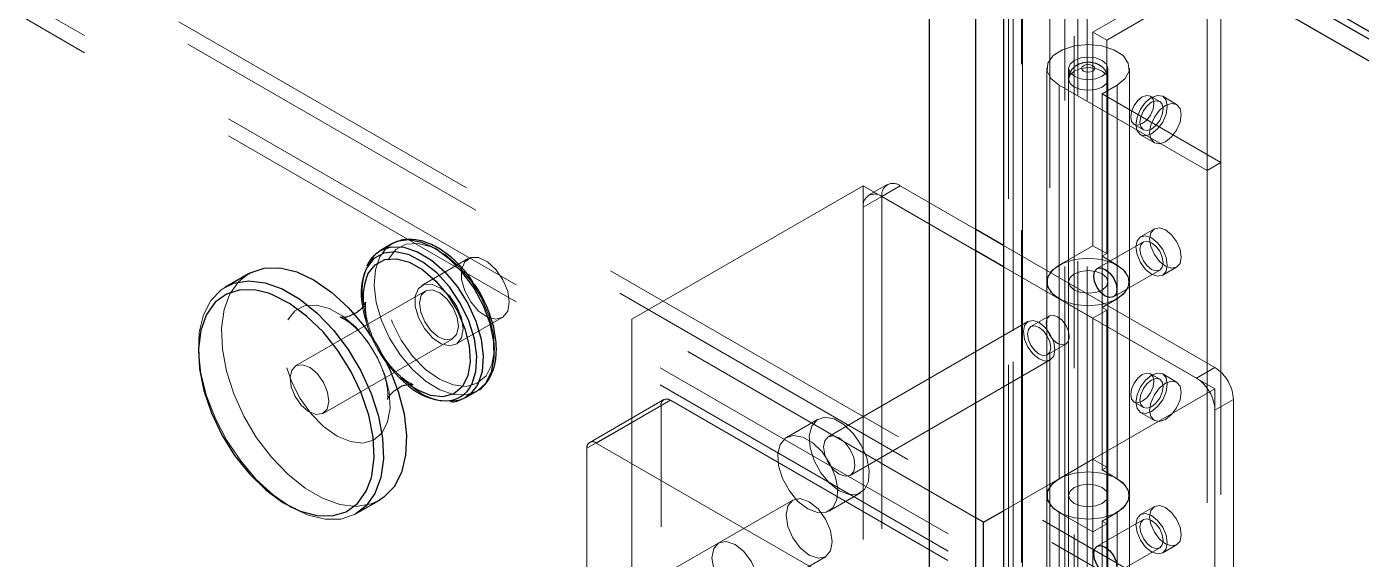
# Model space of a CAD drawing. Header units: millimetres. Extents: x 108 to 5832, y 144 to 4056.
# Drawn here: x 4780.8 to 4882.8, y 2939.8 to 2980.5 of the extents above; entities that cross this region are included whole.
import ezdxf

# ---------------------------------------------------------------- set-up
doc = ezdxf.new("R2010")
doc.units = ezdxf.units.MM
doc.header["$LTSCALE"] = 20
doc.linetypes.add('HIDDEN', pattern=[1.905, 1.27, -0.635])

msp = doc.modelspace()

# ---------------------------------------------------------------- linework, layer by layer
at = {"color": 7, "linetype": 'Continuous', "lineweight": 25}
for p, q in [((4300.95, 3316.42), (5213.12, 2789.83)), ((4301.33, 3315.59), (5213.5, 2789.01)), ((4853.31, 2880.94), (4853.31, 2996.89)), ((4849.78, 2878.9), (4849.78, 2994.85)), ((5030.09, 2893.21), (4857.55, 2992.81)), ((4855.43, 2991.59), (4855.43, 2875.64)), ((4855.43, 2963.82), (4853.31, 2965.04)), ((4808.7, 2963.94), (4807.84, 2963.44)), ((4855.43, 2962.19), (4853.31, 2963.41)), ((4797.75, 2961.66), (4795.99, 2960.64)), ((4814.34, 2952.18), (4814.16, 2952.09)), ((4814.34, 2952.18), (4815.2, 2952.68)), ((4805.98, 2943.32), (4807.75, 2944.34)), ((4853.91, 2942.65), (4853.31, 2943)), ((4853.91, 2942.65), (4855.43, 2943.53)), ((4853.91, 2885.5), (4853.91, 2942.65))]:
    msp.add_line(p, q, dxfattribs=at)
at = {"color": 1, "linetype": 'HIDDEN', "lineweight": 18}
for p, q in [((5214.4, 2789.1), (4302.23, 3315.68)), ((4363.46, 3228.55), (5280.16, 2699.35)), ((4364.17, 3226.84), (5280.16, 2698.05)), ((5280.16, 2694.13), (4364.17, 3222.92)), ((5280.16, 2692.82), (4363.46, 3222.02)), ((4856.18, 2881.09), (4856.18, 3003.57)), ((4856.82, 3003.08), (4856.82, 2880.6)), ((4856.88, 2880.68), (4856.88, 3003.16)), ((4856.88, 3003), (4856.88, 2880.52)), ((4860.13, 3000.3), (4860.13, 2877.82)), ((4860.84, 2878.23), (4860.84, 3000.71)), ((4861.12, 3000.71), (4861.12, 2878.23)), ((4861.83, 3000.3), (4861.83, 2877.82)), ((4856.18, 2993.03), (4856.18, 2880.11)), ((4858.97, 2993.63), (4858.97, 2877.68)), ((4855.82, 2992.78), (4855.82, 2880.6)), ((4870.99, 2985.17), (4862.26, 2980.13)), ((4870.99, 2969.54), (4870.99, 2985.17)), ((4872.05, 2984.56), (4863.32, 2979.52)), ((4872.05, 2970.15), (4872.05, 2984.56)), ((4862.26, 2980.13), (4863.32, 2979.52)), ((4862.26, 2980.13), (4862.26, 2963.8)), ((4863.32, 2979.52), (4863.32, 2963.19)), ((4858.75, 2977.36), (4858.75, 2961.03)), ((4860.4, 2977.36), (4860.4, 2961.03)), ((4860.4, 2976.54), (4860.4, 2896.52)), ((4863.4, 2961.03), (4863.4, 2977.36)), ((4863.4, 2896.52), (4863.4, 2976.54)), ((4865.05, 2961.03), (4865.05, 2977.36)), ((4859.68, 2976.07), (4870.99, 2969.54)), ((4859.68, 2959.74), (4859.68, 2976.07)), ((4862.96, 2975.4), (4864.13, 2976.07)), ((4864.13, 2976.07), (4864.13, 2959.74)), ((4862.96, 2975.4), (4872.05, 2970.15)), ((4862.96, 2959.07), (4862.96, 2975.4)), ((4867.37, 2974.83), (4866.66, 2975.23)), ((4868.66, 2974.6), (4867.6, 2975.22)), ((4865.41, 2973.07), (4866.12, 2972.66)), ((4865.9, 2972.27), (4866.96, 2971.66)), ((4870.99, 2969.54), (4872.05, 2970.15)), ((4870.99, 2969.54), (4870.99, 2887.89)), ((4872.05, 2970.15), (4872.05, 2888.5)), ((4827.04, 2958.17), (4844.72, 2968.37)), ((4853.31, 2963.41), (4844.72, 2968.37)), ((4844.72, 2968.37), (4844.72, 2911.21)), ((4846.55, 2968.47), (4845.13, 2967.65)), ((4847.55, 2968.37), (4846.13, 2967.55)), ((4853.31, 2965.04), (4847.55, 2968.37)), ((4844.72, 2966.74), (4846.13, 2967.55)), ((4853.31, 2963.41), (4846.13, 2967.55)), ((4846.13, 2967.55), (4846.13, 2912.19)), ((4844.72, 2966.74), (4844.72, 2911.38)), ((4866.96, 2965.09), (4865.9, 2964.48)), ((4871.59, 2954.49), (4855.43, 2963.82)), ((4862.26, 2963.8), (4859.68, 2962.31)), ((4862.26, 2963.8), (4863.32, 2963.19)), ((4866.12, 2964.09), (4862.59, 2962.05)), ((4814.53, 2962.81), (4811, 2960.76)), ((4859.68, 2962.31), (4859.68, 2945.98)), ((4863.32, 2963.19), (4862.96, 2962.99)), ((4862.96, 2962.99), (4864.13, 2962.31)), ((4864.13, 2945.98), (4864.13, 2962.31)), ((4871.59, 2952.86), (4855.43, 2962.19)), ((4870.18, 2953.67), (4855.43, 2962.19)), ((4863.84, 2959.88), (4867.37, 2961.93)), ((4867.6, 2961.54), (4868.66, 2962.15)), ((4811.25, 2960.33), (4801.35, 2954.62)), ((4858.75, 2961.03), (4858.75, 2944.7)), ((4860.4, 2961.03), (4860.4, 2944.7)), ((4863.4, 2944.7), (4863.4, 2961.03)), ((4865.05, 2944.7), (4865.05, 2961.03)), ((4862.26, 2958.25), (4859.68, 2959.74)), ((4862.96, 2959.07), (4864.13, 2959.74)), ((4813.6, 2956.26), (4817.13, 2958.3)), ((4858.94, 2958.43), (4857.53, 2957.61)), ((4862.26, 2958.25), (4863.32, 2958.86)), ((4862.26, 2941.92), (4862.26, 2958.25)), ((4863.32, 2958.86), (4862.96, 2959.07)), ((4862.96, 2959.07), (4862.96, 2946.66)), ((4863.32, 2942.53), (4863.32, 2958.86)), ((4827.04, 2958.17), (4827.04, 2901.01)), ((4853.31, 2943), (4827.04, 2958.17)), ((4857.3, 2958), (4842.03, 2949.19)), ((4803.45, 2950.98), (4813.35, 2956.69)), ((4858.78, 2955.45), (4860.19, 2956.27)), ((4843.73, 2946.24), (4859, 2955.06)), ((4870.18, 2953.67), (4871.59, 2954.49)), ((4867.37, 2953.6), (4866.66, 2954)), ((4868.66, 2953.37), (4867.6, 2953.99)), ((4855.43, 2943.53), (4871.59, 2952.86)), ((4871.59, 2895.7), (4871.59, 2952.86)), ((4823.61, 2948.31), (4829.27, 2951.57)), ((4829.48, 2952.03), (4823.82, 2948.76)), ((4829.98, 2951.98), (4824.32, 2948.71)), ((4829.27, 2904.21), (4829.27, 2951.57)), ((4829.98, 2951.98), (4851.19, 2939.73)), ((4865.41, 2951.84), (4866.12, 2951.43)), ((4865.9, 2951.04), (4866.96, 2950.43)), ((4873, 2952.04), (4871.59, 2951.23)), ((4871.59, 2951.23), (4871.59, 2912.03)), ((4873, 2952.04), (4873, 2912.85)), ((4841.26, 2950.53), (4838.85, 2949.14)), ((4823.61, 2900.95), (4823.61, 2948.31)), ((4824.32, 2948.71), (4845.53, 2936.47)), ((4859.68, 2945.98), (4862.26, 2947.47)), ((4862.26, 2947.47), (4863.32, 2946.86)), ((4862.96, 2946.66), (4863.32, 2946.86)), ((4862.96, 2946.66), (4864.13, 2945.98)), ((4839.33, 2944.35), (4833.68, 2941.08)), ((4842.1, 2943.51), (4844.51, 2944.9)), ((4858.75, 2944.7), (4858.75, 2928.37)), ((4860.4, 2944.7), (4860.4, 2928.37)), ((4863.4, 2928.37), (4863.4, 2944.7)), ((4865.05, 2928.37), (4865.05, 2944.7)), ((4859.68, 2927.08), (4859.68, 2943.41)), ((4859.68, 2943.41), (4862.26, 2941.92)), ((4862.96, 2942.74), (4864.13, 2943.41)), ((4864.13, 2943.41), (4864.13, 2927.08)), ((4866.96, 2943.86), (4865.9, 2943.25)), ((4862.26, 2941.92), (4863.32, 2942.53)), ((4862.26, 2941.92), (4862.26, 2931.14)), ((4866.12, 2942.86), (4862.59, 2940.82)), ((4862.96, 2942.74), (4863.32, 2942.53)), ((4862.96, 2926.41), (4862.96, 2942.74)), ((4863.32, 2942.53), (4863.32, 2930.53)), ((4833.68, 2941.08), (4830.14, 2939.04)), ((4867.6, 2940.31), (4868.66, 2940.92)), ((4836.18, 2936.75), (4841.83, 2940.02)), ((4863.84, 2938.65), (4867.37, 2940.7))]:
    msp.add_line(p, q, dxfattribs=at)
at = {"color": 8, "linetype": 'Continuous', "lineweight": 25}
msp.add_line((4806.74, 2945.02), (4807.11, 2946), dxfattribs=at)
at = {"color": 1, "linetype": 'HIDDEN', "lineweight": 18, "flags": 128}
for points in [[(4859.68, 2976.07), (4859.06, 2976.57), (4858.77, 2977.15), (4858.83, 2977.76), (4859.24, 2978.33), (4859.94, 2978.78), (4860.86, 2979.07), (4861.9, 2979.18), (4862.94, 2979.07), (4863.87, 2978.78), (4864.57, 2978.33), (4864.97, 2977.76), (4865.03, 2977.15), (4864.74, 2976.57), (4864.13, 2976.07)], [(4860.84, 2977.97), (4860.52, 2977.69), (4860.4, 2977.36), (4860.52, 2977.03), (4860.84, 2976.75), (4861.33, 2976.56), (4861.9, 2976.49), (4862.48, 2976.56), (4862.96, 2976.75), (4863.29, 2977.03), (4863.4, 2977.36), (4863.29, 2977.69), (4862.96, 2977.97), (4862.48, 2978.16), (4861.9, 2978.22), (4861.33, 2978.16), (4860.84, 2977.97)], [(4862.26, 2977.15), (4862.09, 2977.09), (4861.9, 2977.07), (4861.71, 2977.09), (4861.55, 2977.15), (4861.44, 2977.25), (4861.4, 2977.36), (4861.44, 2977.47), (4861.55, 2977.56), (4861.71, 2977.62), (4861.9, 2977.65), (4862.09, 2977.62), (4862.26, 2977.56), (4862.36, 2977.47), (4862.4, 2977.36), (4862.36, 2977.25), (4862.26, 2977.15)], [(4862.96, 2977.15), (4863.29, 2976.87), (4863.4, 2976.54), (4863.29, 2976.21), (4862.96, 2975.93), (4862.48, 2975.74), (4861.9, 2975.68), (4861.33, 2975.74), (4860.84, 2975.93), (4860.52, 2976.21), (4860.4, 2976.54), (4860.52, 2976.87), (4860.84, 2977.15), (4861.33, 2977.34), (4861.9, 2977.41), (4862.48, 2977.34), (4862.96, 2977.15)], [(4866.04, 2975.17), (4865.7, 2974.9), (4865.41, 2974.51), (4865.22, 2974.07), (4865.16, 2973.64), (4865.22, 2973.29), (4865.41, 2973.07), (4865.7, 2973.01), (4866.04, 2973.13), (4866.38, 2973.4), (4866.66, 2973.79), (4866.86, 2974.23), (4866.92, 2974.66), (4866.86, 2975.01), (4866.66, 2975.23), (4866.38, 2975.29), (4866.04, 2975.17)], [(4865.54, 2973.05), (4865.64, 2973.63), (4865.9, 2974.23), (4866.29, 2974.76), (4866.75, 2975.13), (4867.21, 2975.29), (4867.6, 2975.22), (4867.86, 2974.92), (4867.95, 2974.44), (4867.86, 2973.85), (4867.6, 2973.25), (4867.21, 2972.73), (4866.75, 2972.36), (4866.29, 2972.2), (4865.9, 2972.27), (4865.64, 2972.57), (4865.54, 2973.05)], [(4866.75, 2974.76), (4866.41, 2974.49), (4866.12, 2974.1), (4865.93, 2973.66), (4865.86, 2973.23), (4865.93, 2972.88), (4866.12, 2972.66), (4866.41, 2972.61), (4866.75, 2972.72), (4867.08, 2973), (4867.37, 2973.38), (4867.56, 2973.82), (4867.63, 2974.25), (4867.56, 2974.61), (4867.37, 2974.83), (4867.08, 2974.88), (4866.75, 2974.76)], [(4866.6, 2972.44), (4866.7, 2973.02), (4866.96, 2973.62), (4867.35, 2974.15), (4867.81, 2974.52), (4868.27, 2974.68), (4868.66, 2974.6), (4868.92, 2974.3), (4869.01, 2973.83), (4868.92, 2973.24), (4868.66, 2972.64), (4868.27, 2972.11), (4867.81, 2971.74), (4867.35, 2971.58), (4866.96, 2971.66), (4866.7, 2971.96), (4866.6, 2972.44)], [(4867.95, 2962.31), (4867.86, 2962.9), (4867.6, 2963.5), (4867.21, 2964.02), (4866.75, 2964.4), (4866.29, 2964.56), (4865.9, 2964.48), (4865.64, 2964.18), (4865.54, 2963.7), (4865.64, 2963.12), (4865.9, 2962.52), (4866.29, 2961.99), (4866.75, 2961.62), (4867.21, 2961.46), (4867.6, 2961.54), (4867.86, 2961.84), (4867.95, 2962.31)], [(4869.01, 2962.93), (4868.92, 2963.51), (4868.66, 2964.11), (4868.27, 2964.64), (4867.81, 2965.01), (4867.35, 2965.17), (4866.96, 2965.09), (4866.7, 2964.79), (4866.6, 2964.31), (4866.7, 2963.73), (4866.96, 2963.13), (4867.35, 2962.6), (4867.81, 2962.23), (4868.27, 2962.07), (4868.66, 2962.15), (4868.92, 2962.45), (4869.01, 2962.93)], [(4808.7, 2963.94), (4808.32, 2963.67), (4807.77, 2962.94)], [(4808.44, 2962.78), (4809.01, 2963.5), (4809.77, 2963.91), (4810.7, 2963.97), (4811.73, 2963.7), (4812.79, 2963.09), (4813.82, 2962.2), (4814.76, 2961.08), (4815.54, 2959.8), (4816.12, 2958.43), (4816.46, 2957.07), (4816.54, 2955.8), (4816.35, 2954.71), (4815.9, 2953.85), (4815.23, 2953.28), (4814.38, 2953.04), (4813.39, 2953.15), (4812.34, 2953.59), (4811.28, 2954.34), (4810.29, 2955.36), (4809.42, 2956.57), (4808.74, 2957.91), (4808.28, 2959.28), (4808.07, 2960.6), (4808.12, 2961.8), (4808.44, 2962.78)], [(4865.86, 2963.52), (4865.93, 2963.87), (4866.12, 2964.09), (4866.41, 2964.15), (4866.75, 2964.03), (4867.08, 2963.76), (4867.37, 2963.37), (4867.56, 2962.93), (4867.63, 2962.5), (4867.56, 2962.15), (4867.37, 2961.93), (4867.08, 2961.87), (4866.75, 2961.99), (4866.41, 2962.26), (4866.12, 2962.65), (4865.93, 2963.09), (4865.86, 2963.52)], [(4807.77, 2962.94), (4807.44, 2961.95), (4807.35, 2960.78), (4807.51, 2959.46), (4807.91, 2958.09), (4808.53, 2956.73), (4809.33, 2955.45), (4810.27, 2954.33), (4811.31, 2953.42), (4812.37, 2952.78), (4813.42, 2952.43), (4814.38, 2952.4), (4815.2, 2952.68)], [(4817.67, 2959.49), (4817.55, 2960.33), (4817.19, 2961.2), (4816.65, 2961.98), (4816, 2962.57), (4815.33, 2962.89), (4814.73, 2962.89), (4814.27, 2962.57), (4814.03, 2961.99), (4814.03, 2961.21), (4814.27, 2960.34), (4814.73, 2959.5), (4815.33, 2958.8), (4816, 2958.34), (4816.65, 2958.18), (4817.19, 2958.34), (4817.55, 2958.8), (4817.67, 2959.49)], [(4864.13, 2959.74), (4864.74, 2960.24), (4865.03, 2960.82), (4864.97, 2961.43), (4864.57, 2961.99), (4863.87, 2962.45), (4862.94, 2962.74), (4861.9, 2962.85), (4860.86, 2962.74), (4859.94, 2962.45), (4859.24, 2961.99), (4858.83, 2961.43), (4858.77, 2960.82), (4859.06, 2960.24), (4859.68, 2959.74)], [(4864.13, 2962.31), (4864.74, 2961.82), (4865.03, 2961.23), (4864.97, 2960.62), (4864.57, 2960.06), (4863.87, 2959.61), (4862.94, 2959.31), (4861.9, 2959.21), (4860.86, 2959.31), (4859.94, 2959.61), (4859.24, 2960.06), (4858.83, 2960.62), (4858.77, 2961.23), (4859.06, 2961.82), (4859.68, 2962.31)], [(4796.33, 2960.12), (4797, 2961.07), (4797.75, 2961.66)], [(4860.84, 2961.64), (4861.33, 2961.83), (4861.9, 2961.89), (4862.48, 2961.83), (4862.96, 2961.64), (4863.29, 2961.36), (4863.4, 2961.03), (4863.29, 2960.7), (4862.96, 2960.41), (4862.48, 2960.23), (4861.9, 2960.16), (4861.33, 2960.23), (4860.84, 2960.41), (4860.52, 2960.7), (4860.4, 2961.03), (4860.52, 2961.36), (4860.84, 2961.64)], [(4862.96, 2961.64), (4862.48, 2961.83), (4861.9, 2961.89), (4861.33, 2961.83), (4860.84, 2961.64), (4860.52, 2961.36), (4860.4, 2961.03), (4860.52, 2960.7), (4860.84, 2960.41), (4861.33, 2960.23), (4861.9, 2960.16), (4862.48, 2960.23), (4862.96, 2960.41), (4863.29, 2960.7), (4863.4, 2961.03), (4863.29, 2961.36), (4862.96, 2961.64)], [(4805.98, 2943.32), (4805.85, 2943.25), (4804.79, 2942.9), (4803.6, 2942.89), (4802.31, 2943.2), (4800.97, 2943.82), (4799.63, 2944.75), (4798.34, 2945.93), (4797.15, 2947.34), (4796.09, 2948.91), (4795.22, 2950.59), (4794.55, 2952.32), (4794.11, 2954.04), (4793.92, 2955.69), (4793.99, 2957.2), (4794.31, 2958.52), (4794.87, 2959.61), (4795.65, 2960.42), (4795.99, 2960.64)], [(4814.14, 2957.45), (4814.01, 2958.29), (4813.66, 2959.16), (4813.12, 2959.94), (4812.47, 2960.53), (4811.8, 2960.84), (4811.19, 2960.85), (4810.74, 2960.53), (4810.49, 2959.95), (4810.49, 2959.17), (4810.74, 2958.3), (4811.19, 2957.46), (4811.8, 2956.76), (4812.47, 2956.3), (4813.12, 2956.14), (4813.66, 2956.3), (4814.01, 2956.76), (4814.14, 2957.45)], [(4810.95, 2960.01), (4811.29, 2960.35), (4811.78, 2960.42), (4812.36, 2960.19), (4812.92, 2959.71), (4813.39, 2959.05), (4813.69, 2958.3), (4813.78, 2957.59), (4813.65, 2957.02), (4813.31, 2956.67), (4812.81, 2956.61), (4812.24, 2956.83), (4811.68, 2957.31), (4811.21, 2957.98), (4810.91, 2958.72), (4810.82, 2959.43), (4810.95, 2960.01)], [(4807.75, 2944.34), (4807.11, 2944.06), (4805.98, 2943.87), (4804.73, 2944.02), (4803.41, 2944.49), (4802.07, 2945.27), (4800.75, 2946.33), (4799.5, 2947.63), (4798.37, 2949.12), (4797.4, 2950.76), (4796.62, 2952.47), (4796.07, 2954.21), (4795.75, 2955.9), (4795.69, 2957.49), (4795.89, 2958.91), (4796.33, 2960.12)], [(4800.75, 2958.12), (4801.29, 2958.81), (4802.03, 2959.2), (4802.93, 2959.26), (4803.92, 2959), (4804.95, 2958.42), (4805.94, 2957.56), (4806.85, 2956.47), (4807.6, 2955.23), (4808.16, 2953.92), (4808.49, 2952.6), (4808.56, 2951.38), (4808.38, 2950.32), (4807.95, 2949.49), (4807.3, 2948.94), (4806.48, 2948.71), (4805.53, 2948.82), (4804.51, 2949.24), (4803.49, 2949.97), (4802.53, 2950.95), (4801.7, 2952.12), (4801.03, 2953.41), (4800.59, 2954.73), (4800.39, 2956.01), (4800.44, 2957.16), (4800.75, 2958.12)], [(4806.78, 2958.01), (4806.71, 2958.27), (4806.53, 2959.32)], [(4858.69, 2957.86), (4858.75, 2958.21), (4858.94, 2958.43), (4859.23, 2958.49), (4859.57, 2958.37), (4859.91, 2958.1), (4860.19, 2957.71), (4860.39, 2957.27), (4860.45, 2956.84), (4860.39, 2956.49), (4860.19, 2956.27), (4859.91, 2956.21), (4859.57, 2956.33), (4859.23, 2956.6), (4858.94, 2956.99), (4858.75, 2957.43), (4858.69, 2957.86)], [(4858.15, 2955.14), (4858.61, 2954.98), (4859, 2955.06), (4859.27, 2955.36), (4859.36, 2955.84), (4859.27, 2956.42), (4859, 2957.02), (4858.61, 2957.55), (4858.15, 2957.92), (4857.69, 2958.08), (4857.3, 2958), (4857.04, 2957.7), (4856.95, 2957.23), (4857.04, 2956.64), (4857.3, 2956.04), (4857.69, 2955.51), (4858.15, 2955.14)], [(4859.04, 2956.02), (4858.97, 2956.45), (4858.78, 2956.89), (4858.49, 2957.28), (4858.15, 2957.55), (4857.82, 2957.67), (4857.53, 2957.61), (4857.34, 2957.39), (4857.27, 2957.04), (4857.34, 2956.61), (4857.53, 2956.17), (4857.82, 2955.78), (4858.15, 2955.51), (4858.49, 2955.39), (4858.78, 2955.45), (4858.97, 2955.67), (4859.04, 2956.02)], [(4801.05, 2954.29), (4801.39, 2954.64), (4801.88, 2954.7), (4802.46, 2954.48), (4803.02, 2954), (4803.49, 2953.33), (4803.79, 2952.59), (4803.88, 2951.88), (4803.75, 2951.3), (4803.41, 2950.96), (4802.92, 2950.89), (4802.34, 2951.12), (4801.78, 2951.6), (4801.31, 2952.26), (4801.01, 2953.01), (4800.92, 2953.72), (4801.05, 2954.29)], [(4810.24, 2953.02), (4809.61, 2953.51), (4809.36, 2953.73)], [(4866.04, 2953.94), (4865.7, 2953.67), (4865.41, 2953.28), (4865.22, 2952.84), (4865.16, 2952.41), (4865.22, 2952.06), (4865.41, 2951.84), (4865.7, 2951.78), (4866.04, 2951.9), (4866.38, 2952.17), (4866.66, 2952.56), (4866.86, 2953), (4866.92, 2953.43), (4866.86, 2953.78), (4866.66, 2954), (4866.38, 2954.06), (4866.04, 2953.94)], [(4865.54, 2951.82), (4865.64, 2952.4), (4865.9, 2953), (4866.29, 2953.53), (4866.75, 2953.9), (4867.21, 2954.06), (4867.6, 2953.99), (4867.86, 2953.69), (4867.95, 2953.21), (4867.86, 2952.62), (4867.6, 2952.02), (4867.21, 2951.5), (4866.75, 2951.13), (4866.29, 2950.97), (4865.9, 2951.04), (4865.64, 2951.34), (4865.54, 2951.82)], [(4866.75, 2953.53), (4866.41, 2953.26), (4866.12, 2952.87), (4865.93, 2952.43), (4865.86, 2952), (4865.93, 2951.65), (4866.12, 2951.43), (4866.41, 2951.38), (4866.75, 2951.49), (4867.08, 2951.77), (4867.37, 2952.15), (4867.56, 2952.59), (4867.63, 2953.02), (4867.56, 2953.38), (4867.37, 2953.6), (4867.08, 2953.65), (4866.75, 2953.53)], [(4866.6, 2951.21), (4866.7, 2951.79), (4866.96, 2952.39), (4867.35, 2952.92), (4867.81, 2953.29), (4868.27, 2953.45), (4868.66, 2953.37), (4868.92, 2953.07), (4869.01, 2952.6), (4868.92, 2952.01), (4868.66, 2951.41), (4868.27, 2950.88), (4867.81, 2950.51), (4867.35, 2950.35), (4866.96, 2950.43), (4866.7, 2950.73), (4866.6, 2951.21)], [(4842.88, 2945.06), (4843.63, 2944.77), (4844.29, 2944.81), (4844.81, 2945.15), (4845.11, 2945.78), (4845.17, 2946.61), (4844.99, 2947.57), (4844.57, 2948.54), (4843.98, 2949.42), (4843.26, 2950.11), (4842.5, 2950.55), (4841.79, 2950.68), (4841.19, 2950.49), (4840.78, 2950), (4840.59, 2949.26), (4840.65, 2948.35), (4840.96, 2947.37), (4841.47, 2946.44), (4842.14, 2945.64), (4842.88, 2945.06)], [(4840.48, 2943.67), (4841.22, 2943.39), (4841.89, 2943.42), (4842.4, 2943.76), (4842.71, 2944.39), (4842.77, 2945.22), (4842.58, 2946.18), (4842.17, 2947.15), (4841.57, 2948.03), (4840.86, 2948.73), (4840.1, 2949.16), (4839.38, 2949.29), (4838.79, 2949.1), (4838.37, 2948.61), (4838.19, 2947.87), (4838.25, 2946.96), (4838.55, 2945.99), (4839.07, 2945.05), (4839.73, 2944.25), (4840.48, 2943.67)], [(4842.88, 2946.33), (4843.34, 2946.17), (4843.73, 2946.24), (4843.99, 2946.54), (4844.08, 2947.02), (4843.99, 2947.6), (4843.73, 2948.21), (4843.34, 2948.73), (4842.88, 2949.1), (4842.42, 2949.26), (4842.03, 2949.19), (4841.77, 2948.89), (4841.68, 2948.41), (4841.77, 2947.82), (4842.03, 2947.22), (4842.42, 2946.7), (4842.88, 2946.33)], [(4859.68, 2943.41), (4859.06, 2943.91), (4858.77, 2944.49), (4858.83, 2945.1), (4859.24, 2945.66), (4859.94, 2946.12), (4860.86, 2946.41), (4861.9, 2946.51), (4862.94, 2946.41), (4863.87, 2946.12), (4864.57, 2945.66), (4864.97, 2945.1), (4865.03, 2944.49), (4864.74, 2943.91), (4864.13, 2943.41)], [(4859.68, 2945.98), (4859.06, 2945.49), (4858.77, 2944.9), (4858.83, 2944.29), (4859.24, 2943.73), (4859.94, 2943.27), (4860.86, 2942.98), (4861.9, 2942.88), (4862.94, 2942.98), (4863.87, 2943.27), (4864.57, 2943.73), (4864.97, 2944.29), (4865.03, 2944.9), (4864.74, 2945.49), (4864.13, 2945.98)], [(4860.84, 2945.31), (4860.52, 2945.03), (4860.4, 2944.7), (4860.52, 2944.36), (4860.84, 2944.08), (4861.33, 2943.9), (4861.9, 2943.83), (4862.48, 2943.9), (4862.96, 2944.08), (4863.29, 2944.36), (4863.4, 2944.7), (4863.29, 2945.03), (4862.96, 2945.31), (4862.48, 2945.5), (4861.9, 2945.56), (4861.33, 2945.5), (4860.84, 2945.31)], [(4862.96, 2945.31), (4863.29, 2945.03), (4863.4, 2944.7), (4863.29, 2944.36), (4862.96, 2944.08), (4862.48, 2943.9), (4861.9, 2943.83), (4861.33, 2943.9), (4860.84, 2944.08), (4860.52, 2944.36), (4860.4, 2944.7), (4860.52, 2945.03), (4860.84, 2945.31), (4861.33, 2945.5), (4861.9, 2945.56), (4862.48, 2945.5), (4862.96, 2945.31)], [(4840.58, 2940.14), (4839.91, 2940.69), (4839.33, 2941.46), (4838.95, 2942.34), (4838.82, 2943.2), (4838.95, 2943.91), (4839.33, 2944.35), (4839.91, 2944.46), (4840.58, 2944.22), (4841.26, 2943.68), (4841.83, 2942.9), (4842.22, 2942.02), (4842.35, 2941.16), (4842.22, 2940.46), (4841.83, 2940.02), (4841.26, 2939.91), (4840.58, 2940.14)], [(4869.01, 2941.7), (4868.92, 2942.28), (4868.66, 2942.88), (4868.27, 2943.41), (4867.81, 2943.78), (4867.35, 2943.94), (4866.96, 2943.86), (4866.7, 2943.56), (4866.6, 2943.08), (4866.7, 2942.5), (4866.96, 2941.9), (4867.35, 2941.37), (4867.81, 2941), (4868.27, 2940.84), (4868.66, 2940.92), (4868.92, 2941.22), (4869.01, 2941.7)], [(4867.95, 2941.08), (4867.86, 2941.67), (4867.6, 2942.27), (4867.21, 2942.79), (4866.75, 2943.17), (4866.29, 2943.33), (4865.9, 2943.25), (4865.64, 2942.95), (4865.54, 2942.47), (4865.64, 2941.89), (4865.9, 2941.29), (4866.29, 2940.76), (4866.75, 2940.39), (4867.21, 2940.23), (4867.6, 2940.31), (4867.86, 2940.61), (4867.95, 2941.08)], [(4865.86, 2942.29), (4865.93, 2942.64), (4866.12, 2942.86), (4866.41, 2942.92), (4866.75, 2942.8), (4867.08, 2942.53), (4867.37, 2942.14), (4867.56, 2941.7), (4867.63, 2941.27), (4867.56, 2940.92), (4867.37, 2940.7), (4867.08, 2940.64), (4866.75, 2940.76), (4866.41, 2941.03), (4866.12, 2941.42), (4865.93, 2941.86), (4865.86, 2942.29)], [(4834.93, 2936.88), (4834.25, 2937.42), (4833.68, 2938.2), (4833.29, 2939.08), (4833.16, 2939.94), (4833.29, 2940.64), (4833.68, 2941.08), (4834.25, 2941.19), (4834.93, 2940.96), (4835.6, 2940.41), (4836.18, 2939.64), (4836.56, 2938.76), (4836.69, 2937.9), (4836.56, 2937.19), (4836.18, 2936.75), (4835.6, 2936.64), (4834.93, 2936.88)], [(4833.16, 2939.94), (4833.29, 2940.64), (4833.68, 2941.08), (4834.25, 2941.19), (4834.93, 2940.96), (4835.6, 2940.41), (4836.18, 2939.64), (4836.56, 2938.76), (4836.69, 2937.9), (4836.56, 2937.19), (4836.18, 2936.75), (4835.6, 2936.64), (4834.93, 2936.88), (4834.25, 2937.42), (4833.68, 2938.2), (4833.29, 2939.08), (4833.16, 2939.94)]]:
    msp.add_lwpolyline(points, dxfattribs=at)
at = {"color": 8, "linetype": 'Continuous', "lineweight": 25, "flags": 128}
for points in [[(4814.8, 2953.19), (4815.12, 2954.17), (4815.2, 2955.36), (4815.01, 2956.68), (4814.58, 2958.05), (4813.93, 2959.4), (4813.1, 2960.65), (4812.13, 2961.72), (4811.08, 2962.55), (4810.02, 2963.1), (4809, 2963.34), (4808.08, 2963.24), (4807.33, 2962.81), (4806.77, 2962.09), (4806.73, 2962.02)], [(4807.84, 2963.44), (4808.65, 2963.72), (4809.62, 2963.69), (4810.66, 2963.34), (4811.73, 2962.7), (4812.76, 2961.79), (4813.7, 2960.67), (4814.5, 2959.39), (4815.12, 2958.03), (4815.52, 2956.66), (4815.68, 2955.35), (4815.6, 2954.17), (4815.27, 2953.19)], [(4815.27, 2952.72), (4815.87, 2953.28), (4816.32, 2954.14), (4816.53, 2955.23), (4816.49, 2956.48), (4816.21, 2957.84), (4815.7, 2959.21), (4814.98, 2960.54), (4814.1, 2961.75), (4813.11, 2962.77), (4812.05, 2963.55), (4810.99, 2964.05), (4809.98, 2964.24), (4809.07, 2964.11), (4808.7, 2963.94)], [(4806.87, 2961.65), (4807.42, 2962.34), (4808.16, 2962.74), (4809.05, 2962.8), (4810.04, 2962.53), (4811.07, 2961.95), (4812.07, 2961.09), (4812.97, 2960.01), (4813.73, 2958.77), (4814.28, 2957.45), (4814.61, 2956.14), (4814.68, 2954.91), (4814.5, 2953.85), (4814.07, 2953.02), (4813.43, 2952.48), (4812.6, 2952.25), (4811.65, 2952.35), (4810.63, 2952.78), (4810.24, 2953.02)], [(4799.28, 2960.16), (4798.3, 2960.4), (4797.11, 2960.42), (4796.07, 2960.1), (4795.19, 2959.47), (4794.53, 2958.54), (4794.1, 2957.35), (4793.92, 2955.95), (4794, 2954.38), (4794.33, 2952.72), (4794.91, 2951.02), (4795.71, 2949.35), (4796.69, 2947.77), (4797.83, 2946.35), (4799.07, 2945.13), (4800.38, 2944.17), (4801.69, 2943.51), (4802.97, 2943.16), (4804.15, 2943.14), (4805.2, 2943.45), (4806.07, 2944.09), (4806.74, 2945.02)], [(4815.27, 2953.19), (4814.71, 2952.46), (4814.34, 2952.18)]]:
    msp.add_lwpolyline(points, dxfattribs=at)
at = {"color": 7, "linetype": 'Continuous', "lineweight": 25, "flags": 128}
for points in [[(4807.55, 2963.24), (4807.82, 2963.43), (4807.84, 2963.44)], [(4797.75, 2961.66), (4797.88, 2961.73), (4798.94, 2962.08), (4800.14, 2962.1), (4801.43, 2961.79), (4802.77, 2961.16), (4804.11, 2960.23), (4805.4, 2959.05), (4806.59, 2957.65), (4807.64, 2956.08), (4808.52, 2954.39), (4809.19, 2952.66), (4809.63, 2950.94), (4809.82, 2949.29), (4809.75, 2947.78), (4809.43, 2946.46), (4808.87, 2945.37), (4808.09, 2944.56), (4807.75, 2944.34)], [(4862.33, 2961.48), (4862.39, 2961.83), (4862.59, 2962.05), (4862.87, 2962.11), (4863.21, 2961.99), (4863.55, 2961.71), (4863.84, 2961.33), (4864.03, 2960.89), (4864.09, 2960.46), (4864.03, 2960.1), (4863.84, 2959.88), (4863.55, 2959.83), (4863.21, 2959.95), (4862.87, 2960.22), (4862.59, 2960.61), (4862.39, 2961.05), (4862.33, 2961.48)], [(4795.99, 2960.64), (4796.63, 2960.93), (4797.76, 2961.11), (4799.01, 2960.96), (4800.33, 2960.49), (4801.67, 2959.71), (4802.99, 2958.65), (4804.24, 2957.35), (4805.37, 2955.86), (4806.34, 2954.22), (4807.12, 2952.51), (4807.67, 2950.77), (4807.99, 2949.08), (4808.05, 2947.5), (4807.85, 2946.07), (4807.41, 2944.86)], [(4807.11, 2946), (4807.17, 2946.2), (4807.34, 2947.61), (4807.27, 2949.17), (4806.93, 2950.84), (4806.35, 2952.54), (4805.56, 2954.21), (4804.57, 2955.78), (4803.44, 2957.21), (4802.19, 2958.42), (4800.89, 2959.38), (4799.57, 2960.05), (4799.28, 2960.16)], [(4815.2, 2952.68), (4815.21, 2952.69), (4815.27, 2952.72)], [(4807.41, 2944.86), (4806.74, 2943.91), (4805.98, 2943.32)], [(4862.33, 2940.25), (4862.39, 2940.6), (4862.59, 2940.82), (4862.87, 2940.88), (4863.21, 2940.76), (4863.55, 2940.48), (4863.84, 2940.1), (4864.03, 2939.66), (4864.09, 2939.23), (4864.03, 2938.87), (4863.84, 2938.65), (4863.55, 2938.6), (4863.21, 2938.72), (4862.87, 2938.99), (4862.59, 2939.38), (4862.39, 2939.82), (4862.33, 2940.25)]]:
    msp.add_lwpolyline(points, dxfattribs=at)
at = {"color": 1, "linetype": 'HIDDEN', "lineweight": 18}
for centre, radius, start, end in [((4847, 2967.69), 0.873, 50.7959, 189.2148), ((4845.58, 2966.88), 0.873, 50.7959, 189.2148), ((4810.68, 2960.38), 4.25, 137.5201, 197.3331), ((4816.23, 2960.78), 9.91, 188.4704, 230.9055), ((4869.93, 2951.9), 3.07, 2.6051, 57.3949), ((4813.03, 2955.92), 4, 223.5306, 286.4235), ((4868.52, 2951.09), 3.07, 2.6051, 57.3949), ((4829.7, 2951.64), 0.437, 50.7933, 189.2174), ((4824.04, 2948.38), 0.437, 50.7933, 189.2174)]:
    msp.add_arc(centre, radius, start, end, dxfattribs=at)
at = {"color": 7, "linetype": 'Continuous', "lineweight": 25}
for centre, radius, start, end in [((4811.32, 2960.12), 4.96, 157.5341, 189.3511), ((4813.02, 2956.51), 4.59, 228.3709, 267.1033)]:
    msp.add_arc(centre, radius, start, end, dxfattribs=at)
at = {"color": 8, "linetype": 'Continuous', "lineweight": 25}
for centre, radius, start, end in [((4810.97, 2959.85), 4.47, 156.3025, 186.7984), ((4812.8, 2954.14), 2.21, 269.7276, 334.4017)]:
    msp.add_arc(centre, radius, start, end, dxfattribs=at)
at = {"color": 1, "linetype": 'HIDDEN', "lineweight": 18}
for points, knots in [([(4863.39, 2976.55), (4863.39, 2976.58), (4863.41, 2976.76), (4863.3, 2977.06), (4863.07, 2977.4), (4862.73, 2977.65), (4862.3, 2977.81), (4861.75, 2977.85), (4861.21, 2977.72), (4860.77, 2977.44), (4860.51, 2977.07), (4860.39, 2976.75), (4860.41, 2976.57), (4860.42, 2976.54)], [0, 0, 0, 0, 0.02339, 0.122647, 0.212673, 0.30377, 0.406713, 0.528284, 0.666086, 0.776957, 0.877779, 0.976457, 1, 1, 1, 1]), ([(4807.44, 2956.39), (4807.43, 2956.41), (4807.24, 2956.75), (4806.99, 2957.44), (4806.74, 2958.34), (4806.66, 2959.06), (4806.68, 2959.29), (4806.69, 2959.4)], [0, 0, 0, 0, 0.015162, 0.270208, 0.520106, 0.762499, 1, 1, 1, 1]), ([(4805.74, 2958.57), (4805.64, 2958.51), (4805.36, 2958.35), (4804.92, 2958.32), (4804.68, 2958.35), (4804.76, 2958.34), (4805.1, 2958.18), (4805.62, 2957.81), (4806.23, 2957.22), (4806.87, 2956.44), (4807.45, 2955.52), (4807.93, 2954.53), (4808.24, 2953.57), (4808.39, 2952.76), (4808.4, 2952.2), (4808.35, 2951.98), (4808.38, 2952.1), (4808.6, 2952.49), (4808.94, 2952.73), (4809.11, 2952.86)], [0, 0, 0, 0, 0.038035, 0.108947, 0.167841, 0.22397, 0.27669, 0.330477, 0.386411, 0.444942, 0.505425, 0.566748, 0.627451, 0.686501, 0.743893, 0.801261, 0.861658, 0.928643, 1, 1, 1, 1]), ([(4810.32, 2953.18), (4810.33, 2953.18), (4810.37, 2953.17), (4810.16, 2953.23), (4809.75, 2953.49), (4809.18, 2953.95), (4808.55, 2954.63), (4807.98, 2955.4), (4807.68, 2955.95), (4807.56, 2956.18)], [0, 0, 0, 0, 0.040645, 0.201028, 0.358776, 0.521604, 0.691993, 0.869544, 1, 1, 1, 1])]:
    msp.add_open_spline(points, degree=3, knots=knots, dxfattribs=at)
at = {"color": 7, "linetype": 'Continuous', "lineweight": 25}
for points, knots in [([(4814.95, 2960.92), (4814.83, 2961.12), (4814.45, 2961.71), (4813.66, 2962.55), (4812.65, 2963.4), (4811.59, 2963.99), (4810.53, 2964.3), (4809.52, 2964.31), (4808.95, 2964.05), (4808.67, 2963.92)], [0, 0, 0, 0, 0.073639, 0.228002, 0.38297, 0.538888, 0.69575, 0.851285, 1, 1, 1, 1]), ([(4807.52, 2963.19), (4807.36, 2963.05), (4807.04, 2962.8), (4806.87, 2962.41), (4806.79, 2962.23)], [0, 0, 0, 0, 0.542031, 1, 1, 1, 1]), ([(4815.27, 2952.74), (4815.29, 2952.75), (4815.58, 2952.87), (4816, 2953.36), (4816.46, 2954.19), (4816.69, 2955.23), (4816.7, 2956.41), (4816.48, 2957.71), (4816.03, 2959.03), (4815.51, 2960.13), (4815.1, 2960.72), (4814.95, 2960.92)], [0, 0, 0, 0, 0.008839, 0.135177, 0.261304, 0.391221, 0.524942, 0.660067, 0.795004, 0.929689, 1, 1, 1, 1]), ([(4806.65, 2959.37), (4806.61, 2959.31), (4806.51, 2959.14), (4806.2, 2958.77), (4805.87, 2958.62), (4805.74, 2958.57)], [0, 0, 0, 0, 0.2388053, 0.7070934, 1, 1, 1, 1]), ([(4806.69, 2959.46), (4806.7, 2959.47), (4806.7, 2959.5), (4806.67, 2959.42), (4806.65, 2959.37)], [0, 0, 0, 0, 0.294597, 1, 1, 1, 1]), ([(4809.11, 2952.86), (4809.12, 2952.87), (4809.33, 2953.04), (4809.82, 2953.19), (4810.28, 2953.19), (4810.3, 2953.18), (4810.32, 2953.18)], [0, 0, 0, 0, 0.03042, 0.453599, 0.76865, 1, 1, 1, 1]), ([(4813.18, 2951.88), (4813.29, 2951.87), (4813.63, 2951.86), (4813.92, 2952.01), (4814.12, 2952.11)], [0, 0, 0, 0, 0.3222655, 1, 1, 1, 1])]:
    msp.add_open_spline(points, degree=3, knots=knots, dxfattribs=at)

doc.saveas('drawing.dxf')
